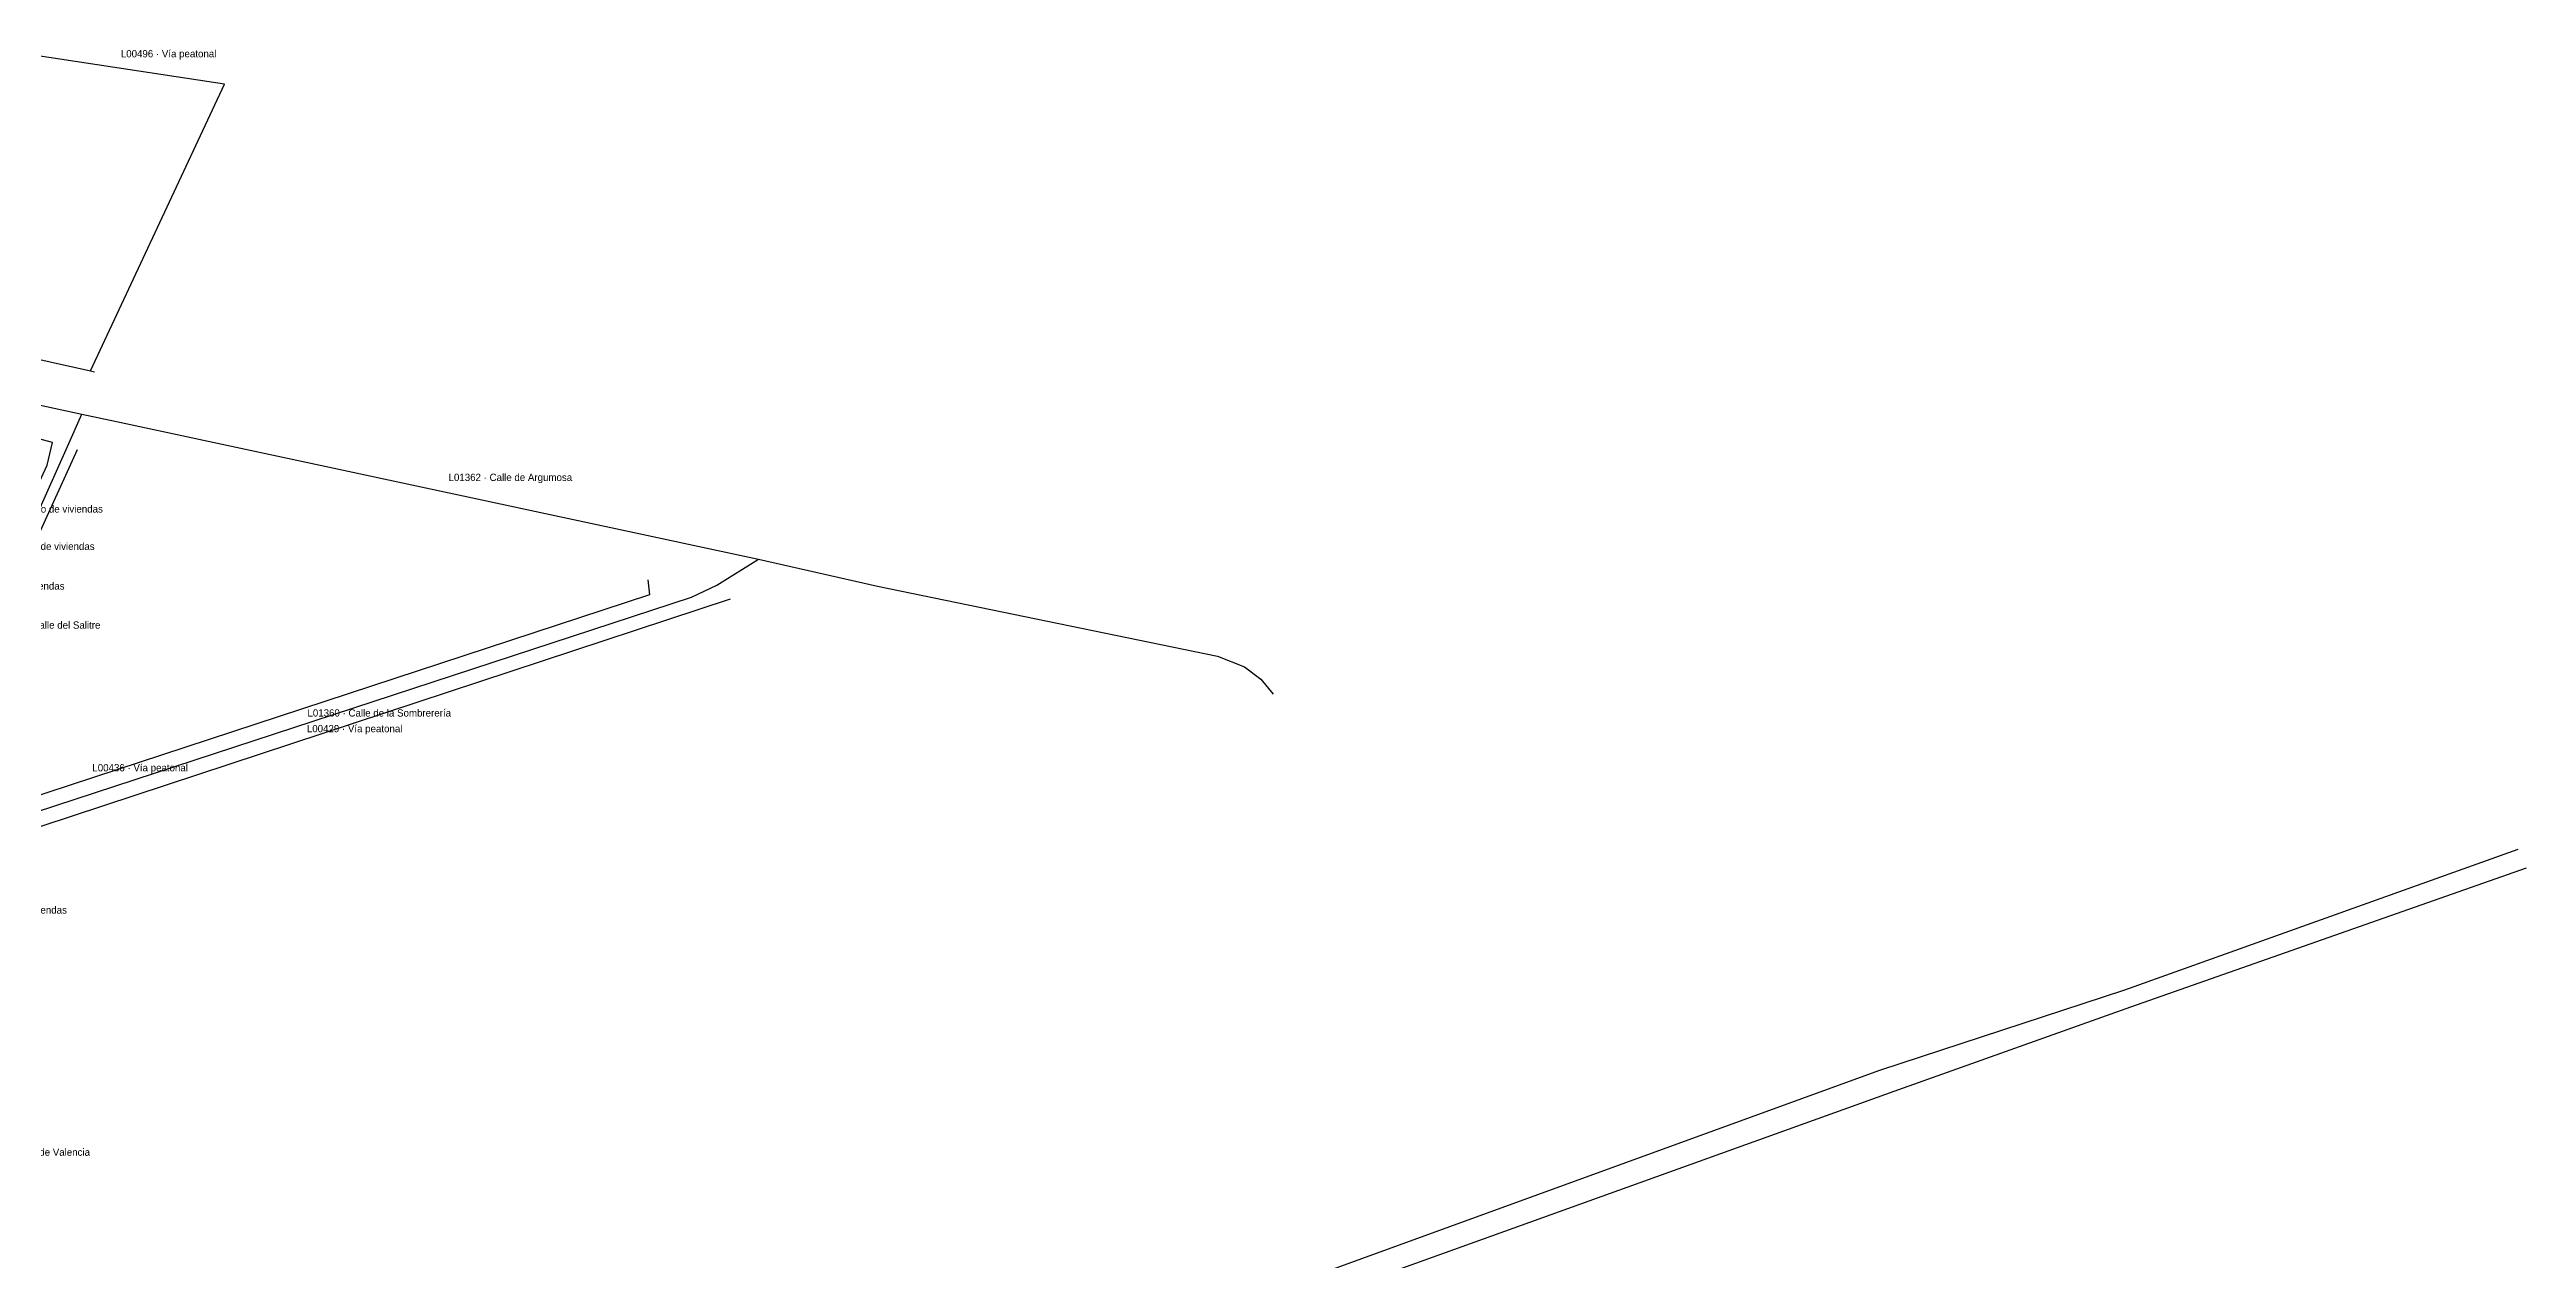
# Model space of a CAD drawing. Header units: metres. Extents: x 436207 to 441321, y 4465685 to 4475088.
# Drawn here: x 440626 to 441138, y 4473132 to 4473382 of the extents above; entities that cross this region are included whole.
import ezdxf

# ---------------------------------------------------------------- set-up
doc = ezdxf.new("R2010")
doc.units = ezdxf.units.M
for name, color, linetype, true_color in [('G_L_TRA', 7, 'CONTINUOUS', 0x376b91), ('G_L_VIA', 7, 'CONTINUOUS', 0x555555), ('T_A_EDI', 7, 'CONTINUOUS', 0xa4a4a4), ('T_L_VIA', 7, 'CONTINUOUS', 0x555555)]:
    doc.layers.add(name, color=color, linetype=linetype, true_color=true_color)

msp = doc.modelspace()

# ---------------------------------------------------------------- linework, layer by layer
at = {"layer": 'G_L_TRA'}
for points in [[(441136.03, 4473216.31), (441054.76, 4473187.27), (441004.18, 4473170.63), (440663.88, 4473046.89), (440500.63, 4472993.39), (440482.5, 4472987.95), (440465.88, 4472983.58), (440444.8, 4472980.12)], [(440445.09, 4472976.11), (440467.3, 4472980.14), (440483.63, 4472984), (440502.22, 4472989.31), (440665.21, 4473043.36), (441007.22, 4473166.39), (441056.09, 4473183.81), (441137.81, 4473212.53)]]:
    msp.add_lwpolyline(points, dxfattribs=at)
at = {"layer": 'G_L_VIA'}
for points in [[(440634.59, 4473315.2), (440662.3, 4473374.44), (440618.3, 4473381.08), (440576.58, 4473332.27), (440575.46, 4473328.36)], [(440572.39, 4473329.05), (440575.46, 4473328.36), (440576.23, 4473328.19), (440634.59, 4473315.2), (440635.45, 4473315.01)], [(440537.21, 4473309.66), (440538.46, 4473313.57), (440540.38, 4473316.64), (440542.13, 4473318.69), (440545.18, 4473320.43), (440549.49, 4473321.31), (440554.86, 4473321.48), (440568.33, 4473320.23), (440632.85, 4473306.26), (440639.99, 4473304.71), (440772.61, 4473276.28), (440784.44, 4473273.58), (440797.22, 4473270.72), (440867.43, 4473256.26), (440873.01, 4473254.07), (440876.37, 4473251.48), (440878.9, 4473248.41)], [(440584.09, 4473217.31), (440585.77, 4473216.23), (440588.08, 4473216.74), (440589.85, 4473218.04), (440625.69, 4473295.68), (440626.77, 4473300.42), (440623.91, 4473301.18), (440580.09, 4473310.4), (440554.98, 4473317.32), (440550.93, 4473315.3), (440547.43, 4473303.3), (440548.32, 4473300.92), (440558.84, 4473272.63), (440573.39, 4473240.75), (440584.09, 4473217.31)], [(440591.43, 4473213.58), (440629.86, 4473299.58), (440632.85, 4473306.26)], [(440749.73, 4473272.02), (440750.11, 4473268.93), (440596.8, 4473218.56), (440596.15, 4473220.4), (440631.93, 4473298.96)], [(440581.3, 4473209.21), (440585.73, 4473211.12), (440586.89, 4473211.62), (440591.43, 4473213.58), (440594.39, 4473214.56), (440758.73, 4473268.42), (440764.01, 4473270.94), (440772.61, 4473276.28)], [(440766.77, 4473268.01), (440591.89, 4473210.38), (440587.85, 4473209.05)]]:
    msp.add_lwpolyline(points, dxfattribs=at)

# ---------------------------------------------------------------- texts
at = {"layer": 'T_A_EDI'}
for s, p in [('A00807 · Edificio de viviendas', (440610.3, 4473285.91)), ('A00806 · Edificio de viviendas', (440608.59, 4473278.19)), ('A00805 · Edificio de viviendas', (440602.38, 4473270)), ('A00579 · Edificio de viviendas', (440602.87, 4473203.06))]:
    msp.add_text(s, height=1.5, dxfattribs=at).set_placement(p)
at = {"layer": 'T_L_VIA'}
for s, p in [('L00496 · Vía peatonal', (440640.88, 4473379.97)), ('L01362 · Calle de Argumosa', (440708.58, 4473292.44)), ('L01305 · Calle del Salitre', (440614.14, 4473261.92)), ('L00429 · Vía peatonal', (440679.31, 4473240.53)), ('L01360 · Calle de la Sombrerería', (440679.43, 4473243.77)), ('L00436 · Vía peatonal', (440635, 4473232.45)), ('L01361 · Calle de Valencia', (440610.43, 4473153.02))]:
    msp.add_text(s, height=1.5, dxfattribs=at).set_placement(p)

doc.saveas('drawing.dxf')
